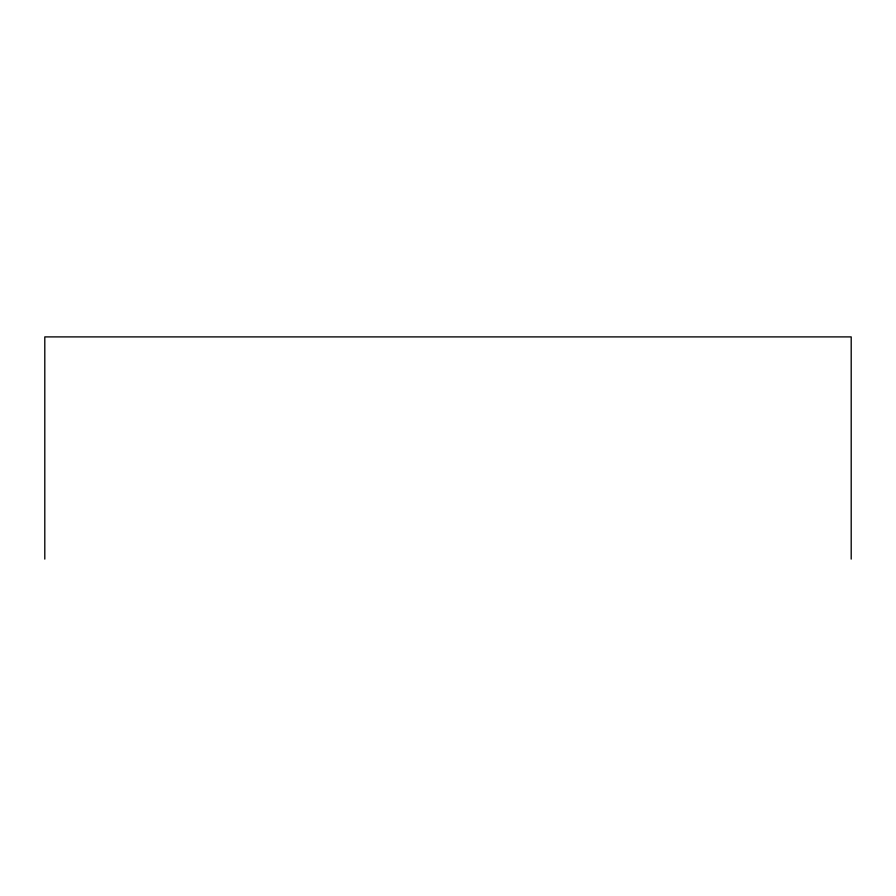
<?xml version="1.0" encoding="UTF-8"?>
<svg xmlns="http://www.w3.org/2000/svg" width="896" height="896" viewBox="0 0 896 896"><rect width="100%" height="100%" fill="white"/><g stroke="black" fill="none" stroke-linecap="round" stroke-linejoin="round"><path stroke-width="1.34" d="M851.2 559.104L851.2 336.896L44.8 336.896L44.8 559.104"/></g></svg>
